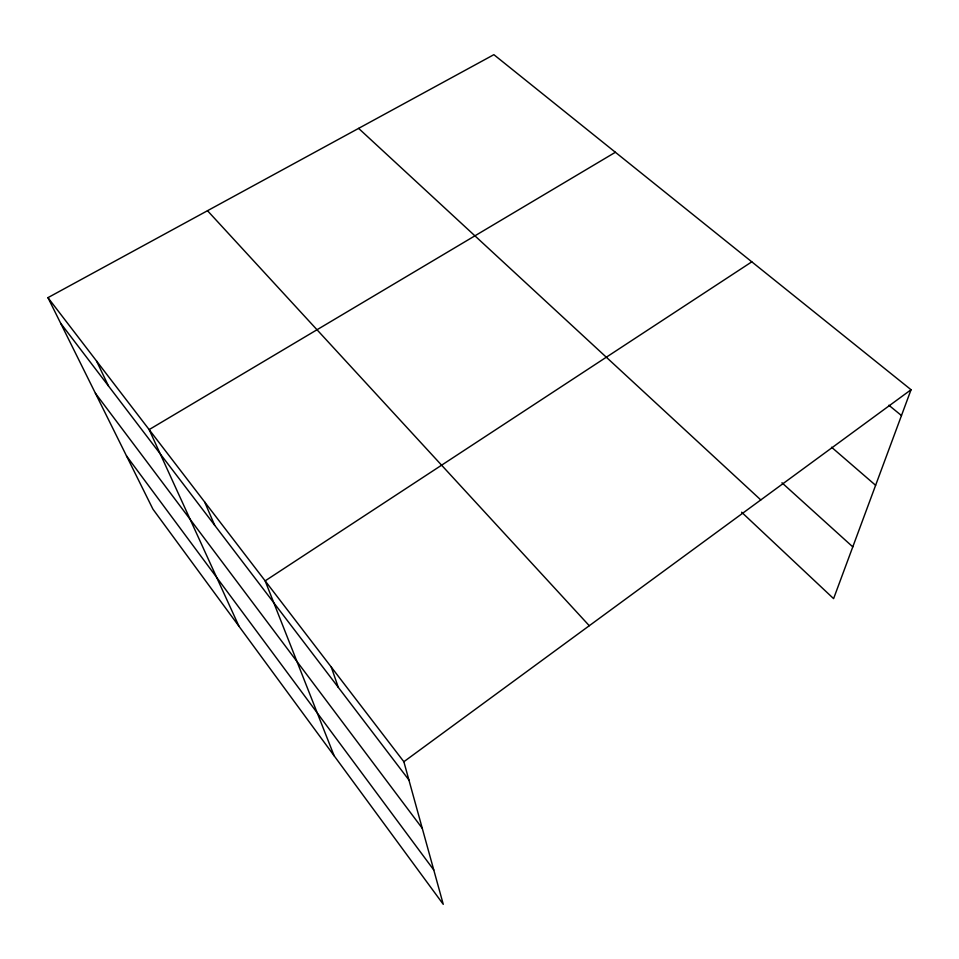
<?xml version="1.0" encoding="UTF-8"?>
<svg xmlns="http://www.w3.org/2000/svg" width="959" height="959" viewBox="0 0 959 959"><rect width="100%" height="100%" fill="white"/><g stroke="black" fill="none" stroke-linecap="round" stroke-linejoin="round"><path stroke-width="1.44" d="M47.95 297.65L403.859 761.722L443.262 904.325L152.937 509.169L47.95 297.65L493.873 54.675L911.05 389.726L833.599 598.632L741.607 512.202M403.859 761.722L911.05 389.726M751.808 261.831L265.152 580.866L334.152 755.824M615.39 152.265L149.148 429.608L239.007 626.323M888.861 405.225L901.472 415.559M831.549 447.218L875.615 485.302M781.957 482.773L852.791 546.87M358.606 128.374L760.799 499.927M207.504 210.716L589.282 625.724M60.693 323.315L408.894 779.943M95.42 393.274L422.248 828.276M126.492 455.897L433.768 869.969M96.499 360.956L108.499 386.009M204.675 502.013L214.648 525.22M331.275 667.08L338.287 687.351"/></g></svg>
